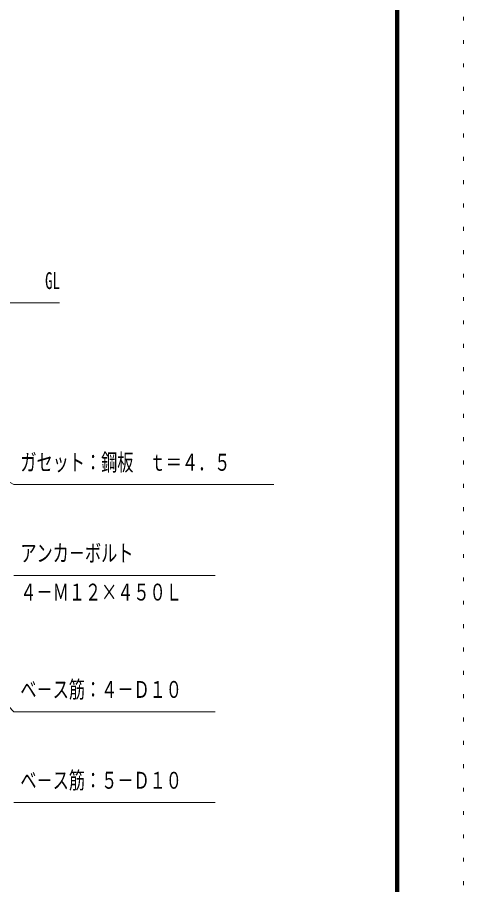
# Model space of a CAD drawing. Units: millimetres, scale not verified. Extents: x -25340 to 25345, y -10500 to 10500.
# Drawn here: x 21910 to 25345, y -3387 to 3295 of the extents above; entities that cross this region are included whole.
import ezdxf
from ezdxf.enums import TextEntityAlignment as Align

# ---------------------------------------------------------------- set-up
doc = ezdxf.new("R2010")
doc.units = ezdxf.units.MM
doc.header["$LTSCALE"] = 60
doc.linetypes.add('USER4', pattern=[3, 0.5, -2.5])
for name, color, linetype, lineweight in [('0-A_2-52DIM', 3, 'Continuous', 18), ('0-C_F-F', 5, 'Continuous', 18), ('0-D_F-E_J_ADD', 5, 'USER4', 18)]:
    doc.layers.add(name, color=color, linetype=linetype, lineweight=lineweight)
doc.styles.add('ＭＳ ゴシック', font='')
doc.styles.get('ＭＳ ゴシック').set_extended_font_data('MS Gothic')

msp = doc.modelspace()

# ---------------------------------------------------------------- linework, layer by layer
at = {"layer": '0-A_2-52DIM'}
for p, q in [((21183.12, 1094.93), (22233.13, 1094.93)), ((23433.12, -1005.07), (21883.13, -1005.07)), ((21883.13, -2755.07), (23433.12, -2755.07))]:
    msp.add_line(p, q, dxfattribs=at)
for points in [[(20521.17, 428.62), (21883.13, -305.07), (23883.13, -305.07)], [(20690.4, -786.39), (21883.13, -2055.07), (23433.12, -2055.07)]]:
    msp.add_lwpolyline(points, dxfattribs=at)
at = {"layer": '0-C_F-F'}
for p, q in [((24839.54, -9995), (24839.54, 10095)), ((24842.03, -9997.5), (24842.03, 10097.5)), ((24819.54, -9975), (24819.54, 10075)), ((24829.53, -9985), (24829.53, 10085)), ((24834.54, -9990), (24834.54, 10090))]:
    msp.add_line(p, q, dxfattribs=at)
for points in [[(-3855.46, -10000), (24844.54, -10000), (24844.54, 10100)], [(-3847.96, 10092.5), (-3847.96, -9992.5), (24837.04, -9992.5), (24837.04, 10092.5)], [(-3842.96, 10087.5), (-3842.96, -9987.5), (24832.04, -9987.5), (24832.04, 10087.5)], [(-3837.96, 10082.5), (-3837.96, -9982.5), (24827.04, -9982.5), (24827.04, 10082.5)], [(-3835.46, 10080), (-3835.46, -9980), (24824.54, -9980), (24824.54, 10080)], [(-3832.96, 10077.5), (-3832.96, -9977.5), (24822.04, -9977.5), (24822.04, 10077.5)]]:
    msp.add_lwpolyline(points, dxfattribs=at)
at = {"layer": '0-D_F-E_J_ADD'}
msp.add_line((25344.54, 10500), (25344.54, -10500), dxfattribs=at)

# ---------------------------------------------------------------- texts
at = {"layer": '0-A_2-52DIM', "color": 7, "style": 'ＭＳ ゴシック'}
for s, width, p in [('GL', 0.65, (22123.12, 1162.7)), ('ガセット：鋼板\u3000ｔ＝４．５', 0.7, (21933.12, -237.3)), ('アンカ－ボルト', 0.7, (21933.12, -937.3)), ('４－Ｍ１２×４５０Ｌ', 0.7, (21933.12, -1237.31)), ('ベ－ス筋：４－Ｄ１０', 0.7, (21933.12, -1987.3)), ('ベ－ス筋：５－Ｄ１０', 0.7, (21933.12, -2687.3))]:
    msp.add_text(s, height=130.2, dxfattribs=dict(at, width=width)).set_placement(p, align=Align.BOTTOM_LEFT)

doc.saveas('drawing.dxf')
